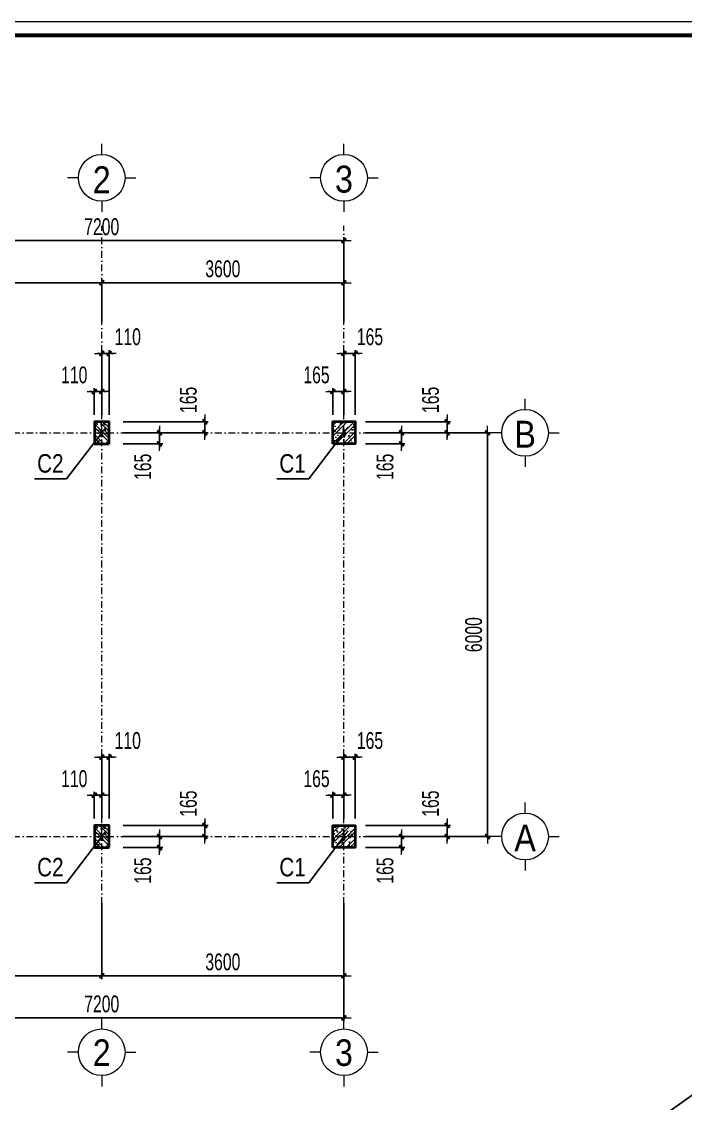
# Model space of a CAD drawing. Header units: millimetres. Extents: x -178395 to 493851, y -561170 to -280028.
# Drawn here: x 87525 to 97389, y -466741 to -450665 of the extents above; entities that cross this region are included whole.
import ezdxf
from ezdxf.enums import TextEntityAlignment as Align

# ---------------------------------------------------------------- set-up
doc = ezdxf.new("R2010")
doc.units = ezdxf.units.MM
doc.header["$MEASUREMENT"] = 0
doc.header["$PDMODE"] = 32
doc.linetypes.add('DASHDOT', pattern=[1, 0.5, -0.25, 0, -0.25])
doc.linetypes.add('HIDDEN', pattern=[0.375, 0.25, -0.125])
doc.layers.get('Defpoints').update_dxf_attribs({"color": 1})
doc.layers.add('KCS_Plotter', color=11, linetype='Continuous', plot=False)
for name, color, linetype, lineweight in [('Khungten_LCDI', 7, 'Continuous', 5), ('LC Dim', 8, 'Continuous', 18), ('LC Hatch', 252, 'Continuous', 9), ('LC ISO', 153, 'Continuous', 13), ('LC MANH DUT', 35, 'HIDDEN', 5), ('LC Net dam2', 6, 'Continuous', 40), ('LC Net manh', 133, 'Continuous', 5), ('LC Net thay', 63, 'Continuous', 25), ('LC Net truc', 79, 'DASHDOT', 13), ('LC Text1', 3, 'Continuous', 20), ('LC Text2', 7, 'Continuous', 25)]:
    doc.layers.add(name, color=color, linetype=linetype, lineweight=lineweight)
doc.styles.add('1', font='vnsimli.shx', dxfattribs={"width": 0.6})
doc.styles.add('HOATBIF', font='hoatbif.shx', dxfattribs={"width": 0.7})
doc.styles.add('Khungten', font='VHAVAN.TTF', dxfattribs={"width": 0.9, "height": 5000})
doc.styles.add('LC 1', font='VHAVANB.TTF')
doc.styles.add('T2', font='VHARIAL.TTF', dxfattribs={"width": 0.8})
doc.styles.add('Title', font='VHBLACK.TTF', dxfattribs={"width": 0.8})
doc.dimstyles.new('1-100', dxfattribs={"dimscale": 100, "dimtxt": 2.5, "dimasz": 0.35, "dimexe": 0.5, "dimexo": 0, "dimgap": 0.8, "dimtad": 1, "dimdec": 0, "dimzin": 0, "dimdsep": 46, "dimtxsty": 'HOATBIF', "dimblk1": 'DOT', "dimblk2": 'DOT', "dimsah": 1, "dimcen": -1, "dimdle": 1, "dimclrd": 256, "dimclre": 256, "dimclrt": 4, "dimadec": 3, "dimazin": 2, "dimtfac": 0.333333, "dimtdec": 0, "dimtix": 1, "dimtmove": 2, "dimatfit": 3, "dimldrblk": 'DOT', "dimfxl": 1, "dimtvp": 0.833333, "dimtolj": 1, "dimtzin": 0, "dimarcsym": 0})
doc.dimstyles.new('1-100$7', dxfattribs={"dimtxt": 230, "dimasz": 300, "dimexe": 50, "dimexo": 300, "dimgap": 80, "dimtad": 1, "dimdec": 3, "dimzin": 12, "dimdsep": 46, "dimtxsty": '1', "dimblk1": 'ARCHTICK', "dimblk2": 'ARCHTICK', "dimsah": 1, "dimcen": 0.09, "dimdle": 160, "dimclrd": 6, "dimclre": 6, "dimclrt": 2, "dimadec": 3, "dimazin": 3, "dimtfac": 1, "dimtdec": 3, "dimtix": 1, "dimtmove": 2, "dimatfit": 3, "dimldrblk": 'DOTSMALL', "dimfxl": 1, "dimtolj": 1, "dimtzin": 15, "dimarcsym": 0})

# ---------------------------------------------------------------- blocks, each defined once
blk = doc.blocks.new('DOT')
at = {"layer": 'LC Dim'}
blk.add_line((-3, 0), (3, 0), dxfattribs=at)
at = {"layer": 'LC Dim', "color": 4}
blk.add_line((-1, -1), (1, 1), dxfattribs=at)
blk.add_lwpolyline([(0.5, 1), (-1, -0.5), (-0.5, -1), (1, 0.5)], close=True, dxfattribs=at)
blk = doc.blocks.new('*D504')
at = {"layer": 'Defpoints', "color": 0, "ltscale": 2, "transparency": 16777216}
for p in [(88715, -463764), (92315, -463764), (88715, -464845)]:
    blk.add_point(p, dxfattribs=at)
at = {"layer": 'LC Dim', "lineweight": -2, "ltscale": 2, "transparency": 16777216}
for p, q in [((88715, -463764), (88715, -464895)), ((92315, -463764), (92315, -464895)), ((92280, -464845), (88750, -464845))]:
    blk.add_line(p, q, dxfattribs=at)
at = {"layer": 'LC Dim', "lineweight": -2, "ltscale": 2, "transparency": 16777216, "xscale": 35, "yscale": 35, "zscale": 35, "rotation": 180}
blk.add_blockref('DOT', (88715, -464845), dxfattribs=at)
at = {"layer": 'LC Dim', "lineweight": -2, "ltscale": 2, "transparency": 16777216, "xscale": 35, "yscale": 35, "zscale": 35}
blk.add_blockref('DOT', (92315, -464845), dxfattribs=at)
at = {"layer": 'LC Dim', "color": 4, "ltscale": 2, "transparency": 16777216, "insert": (90515, -464640), "char_height": 250, "attachment_point": 5, "style": 'HOATBIF'}
blk.add_mtext('\\A1;3600', dxfattribs=at)
blk = doc.blocks.new('_Dot')
at = {"color": 0, "linetype": 'ByBlock', "lineweight": -2}
blk.add_line((-0.5, 0), (-1, 0), dxfattribs=at)
at = {"color": 0, "linetype": 'ByBlock', "const_width": 0.5}
blk.add_lwpolyline([(-0.25, 0, 1), (0.25, 0, 1)], format="xyb", close=True, dxfattribs=at)
blk = doc.blocks.new('*D505')
at = {"layer": 'Defpoints', "color": 0, "ltscale": 2, "transparency": 16777216}
for p in [(85115, -463764), (88715, -463764), (85115, -464845)]:
    blk.add_point(p, dxfattribs=at)
at = {"layer": 'LC Dim', "lineweight": -2, "ltscale": 2, "transparency": 16777216}
for p, q in [((85115, -463764), (85115, -464895)), ((88715, -463764), (88715, -464895)), ((88680, -464845), (85150, -464845))]:
    blk.add_line(p, q, dxfattribs=at)
at = {"layer": 'LC Dim', "lineweight": -2, "ltscale": 2, "transparency": 16777216, "xscale": 35, "yscale": 35, "zscale": 35, "rotation": 180}
blk.add_blockref('DOT', (85115, -464845), dxfattribs=at)
at = {"layer": 'LC Dim', "lineweight": -2, "ltscale": 2, "transparency": 16777216, "xscale": 35, "yscale": 35, "zscale": 35}
blk.add_blockref('DOT', (88715, -464845), dxfattribs=at)
at = {"layer": 'LC Dim', "color": 4, "ltscale": 2, "transparency": 16777216, "insert": (86915, -464640), "char_height": 250, "attachment_point": 5, "style": 'HOATBIF'}
blk.add_mtext('\\A1;3600', dxfattribs=at)
blk = doc.blocks.new('*D506')
at = {"layer": 'Defpoints', "color": 0, "ltscale": 2, "transparency": 16777216}
for p in [(85115, -463764), (92315, -463764), (85115, -465470)]:
    blk.add_point(p, dxfattribs=at)
at = {"layer": 'LC Dim', "lineweight": -2, "ltscale": 2, "transparency": 16777216}
for p, q in [((85115, -463764), (85115, -465520)), ((92315, -463764), (92315, -465520)), ((92280, -465470), (85150, -465470))]:
    blk.add_line(p, q, dxfattribs=at)
at = {"layer": 'LC Dim', "lineweight": -2, "ltscale": 2, "transparency": 16777216, "xscale": 35, "yscale": 35, "zscale": 35, "rotation": 180}
blk.add_blockref('DOT', (85115, -465470), dxfattribs=at)
at = {"layer": 'LC Dim', "lineweight": -2, "ltscale": 2, "transparency": 16777216, "xscale": 35, "yscale": 35, "zscale": 35}
blk.add_blockref('DOT', (92315, -465470), dxfattribs=at)
at = {"layer": 'LC Dim', "color": 4, "ltscale": 2, "transparency": 16777216, "insert": (88715, -465265), "char_height": 250, "attachment_point": 5, "style": 'HOATBIF'}
blk.add_mtext('\\A1;7200', dxfattribs=at)
blk = doc.blocks.new('TTRUC')
at = {"layer": 'LC ISO'}
for p, q in [((0, 6.95), (0, 10.13)), ((-6.95, 0), (-10.13, 0)), ((6.95, 0), (10.13, 0)), ((0, -6.95), (0, -10.13))]:
    blk.add_line(p, q, dxfattribs=at)
at = {"layer": 'LC Net manh'}
blk.add_circle((0, 0), 6.95, dxfattribs=at)
blk = doc.blocks.new('*D507')
at = {"layer": 'Defpoints', "color": 0, "ltscale": 2, "transparency": 16777216}
for p in [(88715, -454545), (88715, -455133), (92315, -455133)]:
    blk.add_point(p, dxfattribs=at)
at = {"layer": 'LC Dim', "lineweight": -2, "ltscale": 2, "transparency": 16777216}
for p, q in [((88715, -455133), (88715, -454495)), ((92280, -454545), (88750, -454545)), ((92315, -455133), (92315, -454495))]:
    blk.add_line(p, q, dxfattribs=at)
at = {"layer": 'LC Dim', "lineweight": -2, "ltscale": 2, "transparency": 16777216, "xscale": 35, "yscale": 35, "zscale": 35, "rotation": 180}
blk.add_blockref('DOT', (88715, -454545), dxfattribs=at)
at = {"layer": 'LC Dim', "lineweight": -2, "ltscale": 2, "transparency": 16777216, "xscale": 35, "yscale": 35, "zscale": 35}
blk.add_blockref('DOT', (92315, -454545), dxfattribs=at)
at = {"layer": 'LC Dim', "color": 4, "ltscale": 2, "transparency": 16777216, "insert": (90515, -454340), "char_height": 250, "attachment_point": 5, "style": 'HOATBIF'}
blk.add_mtext('\\A1;3600', dxfattribs=at)
blk = doc.blocks.new('*D508')
at = {"layer": 'Defpoints', "color": 0, "ltscale": 2, "transparency": 16777216}
for p in [(85115, -454545), (85115, -455133), (88715, -455133)]:
    blk.add_point(p, dxfattribs=at)
at = {"layer": 'LC Dim', "lineweight": -2, "ltscale": 2, "transparency": 16777216}
for p, q in [((85115, -455133), (85115, -454495)), ((88680, -454545), (85150, -454545)), ((88715, -455133), (88715, -454495))]:
    blk.add_line(p, q, dxfattribs=at)
at = {"layer": 'LC Dim', "lineweight": -2, "ltscale": 2, "transparency": 16777216, "xscale": 35, "yscale": 35, "zscale": 35, "rotation": 180}
blk.add_blockref('DOT', (85115, -454545), dxfattribs=at)
at = {"layer": 'LC Dim', "lineweight": -2, "ltscale": 2, "transparency": 16777216, "xscale": 35, "yscale": 35, "zscale": 35}
blk.add_blockref('DOT', (88715, -454545), dxfattribs=at)
at = {"layer": 'LC Dim', "color": 4, "ltscale": 2, "transparency": 16777216, "insert": (86915, -454340), "char_height": 250, "attachment_point": 5, "style": 'HOATBIF'}
blk.add_mtext('\\A1;3600', dxfattribs=at)
blk = doc.blocks.new('*D509')
at = {"layer": 'Defpoints', "color": 0, "ltscale": 2, "transparency": 16777216}
for p in [(85115, -453920), (85115, -455133), (92315, -455133)]:
    blk.add_point(p, dxfattribs=at)
at = {"layer": 'LC Dim', "lineweight": -2, "ltscale": 2, "transparency": 16777216}
for p, q in [((85115, -455133), (85115, -453870)), ((92280, -453920), (85150, -453920)), ((92315, -455133), (92315, -453870))]:
    blk.add_line(p, q, dxfattribs=at)
at = {"layer": 'LC Dim', "lineweight": -2, "ltscale": 2, "transparency": 16777216, "xscale": 35, "yscale": 35, "zscale": 35, "rotation": 180}
blk.add_blockref('DOT', (85115, -453920), dxfattribs=at)
at = {"layer": 'LC Dim', "lineweight": -2, "ltscale": 2, "transparency": 16777216, "xscale": 35, "yscale": 35, "zscale": 35}
blk.add_blockref('DOT', (92315, -453920), dxfattribs=at)
at = {"layer": 'LC Dim', "color": 4, "ltscale": 2, "transparency": 16777216, "insert": (88715, -453715), "char_height": 250, "attachment_point": 5, "style": 'HOATBIF'}
blk.add_mtext('\\A1;7200', dxfattribs=at)
blk = doc.blocks.new('*D510')
at = {"layer": 'Defpoints', "color": 0, "ltscale": 2, "transparency": 16777216}
for p in [(93506, -456776), (93506, -462776), (94448, -462776)]:
    blk.add_point(p, dxfattribs=at)
at = {"layer": 'LC Dim', "lineweight": -2, "ltscale": 2, "transparency": 16777216}
for p, q in [((93506, -456776), (94498, -456776)), ((94448, -456811), (94448, -462741)), ((93506, -462776), (94498, -462776))]:
    blk.add_line(p, q, dxfattribs=at)
at = {"layer": 'LC Dim', "lineweight": -2, "ltscale": 2, "transparency": 16777216, "xscale": 35, "yscale": 35, "zscale": 35}
for p, rotation in [((94448, -456776), 90), ((94448, -462776), 270)]:
    blk.add_blockref('DOT', p, dxfattribs=dict(at, rotation=rotation))
at = {"layer": 'LC Dim', "color": 4, "ltscale": 2, "transparency": 16777216, "insert": (94243, -459776), "char_height": 250, "attachment_point": 5, "rotation": 90, "style": 'HOATBIF'}
blk.add_mtext('\\A1;6000', dxfattribs=at)
blk = doc.blocks.new('kakaka')
at = {"layer": 'LC Hatch', "ltscale": 2}
h = blk.add_hatch(dxfattribs=at)
h.set_pattern_fill('BTCT', color=256, scale=20, angle=90)
h.set_pattern_definition([(140, (37650.13, -378709.94), (12.55043, 143.45204), [15, -165]), (85, (37650.13, -378709.94), (-150.43843, -27.75027), [12, -132]), (190.4514, (37651.18, -378697.99), (-137.88791, 115.70188), [12.74804, -140.22842]), (136.1842, (37610.13, -378709.94), (33.1038, 213.4482), [22.5, -247.5]), (186.6356, (37612.9, -378692.16), (-194.82357, 186.93254), [19.12206, -210.3426]), (81.1842, (37610.13, -378709.94), (-194.82372, 186.9324), [18, -198]), (111, (37620.13, -378689.94), (80.52378, 119.38141), [15, -165]), (56, (37620.13, -378689.94), (-145.03001, 48.66307), [12, -132]), (161.4514, (37626.85, -378680), (-64.5061, 168.04453), [12.74804, -140.22842]), (127.5, (37650.135, -378709.945), (-66.57877, 2.431971), [0, -130.4, 0, -134, 0, -132.5]), (97.5, (37650.135, -378709.945), (-78.882342, 52.613907), [0, -76.4, 0, -127.4, 0, -50.5]), (57.5, (37650.135, -378754.545), (4.510974, 106.764487), [0, -50, 0, -156, 0, -207]), (47.5, (37650.135, -378774.545), (-20.020996, 116.637234), [0, -65, 0, -103.6, 0, -147]), (135, (37650.135, -378709.945), (-53.03301, -53.03301), []), (135, (37650.135, -378674.59), (-53.03301, -53.03301), [])])
h.paths.add_polyline_path([(76248, -223824), (76248, -223604), (76028, -223604), (76028, -223824)])
at = {"layer": 'LC MANH DUT', "ltscale": 100}
blk.add_lwpolyline([(76248, -223824), (76248, -223604), (76028, -223604), (76028, -223824)], close=True, dxfattribs=at)
at = {"layer": 'LC Net dam2', "ltscale": 5}
blk.add_lwpolyline([(76248, -223824), (76248, -223604), (76028, -223604), (76028, -223824)], close=True, dxfattribs=at)
blk = doc.blocks.new('*D528')
at = {"layer": 'Defpoints', "color": 0, "ltscale": 2, "transparency": 16777216}
for p in [(92315, -456163), (92150, -456507), (92315, -456507)]:
    blk.add_point(p, dxfattribs=at)
at = {"layer": 'LC Dim', "lineweight": -2, "ltscale": 2, "transparency": 16777216}
for p, q in [((92115, -456163), (92080, -456163)), ((92150, -456507), (92150, -456113)), ((92150, -456163), (92315, -456163)), ((92315, -456507), (92315, -456113)), ((92350, -456163), (92385, -456163))]:
    blk.add_line(p, q, dxfattribs=at)
at = {"layer": 'LC Dim', "lineweight": -2, "ltscale": 2, "transparency": 16777216, "xscale": 35, "yscale": 35, "zscale": 35}
blk.add_blockref('DOT', (92150, -456163), dxfattribs=at)
at = {"layer": 'LC Dim', "lineweight": -2, "ltscale": 2, "transparency": 16777216, "xscale": 35, "yscale": 35, "zscale": 35, "rotation": 180}
blk.add_blockref('DOT', (92315, -456163), dxfattribs=at)
at = {"layer": 'LC Dim', "color": 4, "ltscale": 2, "transparency": 16777216, "insert": (91907, -455917), "char_height": 250, "attachment_point": 5, "style": 'HOATBIF'}
blk.add_mtext('\\A1;165', dxfattribs=at)
blk = doc.blocks.new('*D529')
at = {"layer": 'Defpoints', "color": 0, "ltscale": 2, "transparency": 16777216}
for p in [(92480, -455596), (92315, -456507), (92480, -456507)]:
    blk.add_point(p, dxfattribs=at)
at = {"layer": 'LC Dim', "lineweight": -2, "ltscale": 2, "transparency": 16777216}
for p, q in [((92315, -456507), (92315, -455546)), ((92480, -456507), (92480, -455546)), ((92280, -455596), (92245, -455596)), ((92315, -455596), (92480, -455596)), ((92515, -455596), (92550, -455596))]:
    blk.add_line(p, q, dxfattribs=at)
at = {"layer": 'LC Dim', "lineweight": -2, "ltscale": 2, "transparency": 16777216, "xscale": 35, "yscale": 35, "zscale": 35}
blk.add_blockref('DOT', (92315, -455596), dxfattribs=at)
at = {"layer": 'LC Dim', "lineweight": -2, "ltscale": 2, "transparency": 16777216, "xscale": 35, "yscale": 35, "zscale": 35, "rotation": 180}
blk.add_blockref('DOT', (92480, -455596), dxfattribs=at)
at = {"layer": 'LC Dim', "color": 4, "ltscale": 2, "transparency": 16777216, "insert": (92702, -455350), "char_height": 250, "attachment_point": 5, "style": 'HOATBIF'}
blk.add_mtext('\\A1;165', dxfattribs=at)
blk = doc.blocks.new('*D530')
at = {"layer": 'Defpoints', "color": 0, "ltscale": 2, "transparency": 16777216}
for p in [(92633, -456776), (93172, -456776), (92633, -456941)]:
    blk.add_point(p, dxfattribs=at)
at = {"layer": 'LC Dim', "lineweight": -2, "ltscale": 2, "transparency": 16777216}
for p, q in [((93172, -456741), (93172, -456706)), ((92633, -456776), (93222, -456776)), ((93172, -456941), (93172, -456776)), ((92633, -456941), (93222, -456941)), ((93172, -456976), (93172, -457011))]:
    blk.add_line(p, q, dxfattribs=at)
at = {"layer": 'LC Dim', "lineweight": -2, "ltscale": 2, "transparency": 16777216, "xscale": 35, "yscale": 35, "zscale": 35}
for p, rotation in [((93172, -456776), 270), ((93172, -456941), 90)]:
    blk.add_blockref('DOT', p, dxfattribs=dict(at, rotation=rotation))
at = {"layer": 'LC Dim', "color": 4, "ltscale": 2, "transparency": 16777216, "insert": (92926, -457282), "char_height": 250, "attachment_point": 5, "rotation": 90, "style": 'HOATBIF'}
blk.add_mtext('\\A1;165', dxfattribs=at)
blk = doc.blocks.new('*D531')
at = {"layer": 'Defpoints', "color": 0, "ltscale": 2, "transparency": 16777216}
for p in [(92633, -456611), (93849, -456611), (92633, -456776)]:
    blk.add_point(p, dxfattribs=at)
at = {"layer": 'LC Dim', "lineweight": -2, "ltscale": 2, "transparency": 16777216}
for p, q in [((93849, -456576), (93849, -456541)), ((92633, -456611), (93899, -456611)), ((93849, -456776), (93849, -456611)), ((92633, -456776), (93899, -456776)), ((93849, -456811), (93849, -456846))]:
    blk.add_line(p, q, dxfattribs=at)
at = {"layer": 'LC Dim', "lineweight": -2, "ltscale": 2, "transparency": 16777216, "xscale": 35, "yscale": 35, "zscale": 35}
for p, rotation in [((93849, -456611), 270), ((93849, -456776), 90)]:
    blk.add_blockref('DOT', p, dxfattribs=dict(at, rotation=rotation))
at = {"layer": 'LC Dim', "color": 4, "ltscale": 2, "transparency": 16777216, "insert": (93603, -456287), "char_height": 250, "attachment_point": 5, "rotation": 90, "style": 'HOATBIF'}
blk.add_mtext('\\A1;165', dxfattribs=at)
blk = doc.blocks.new('*D532')
at = {"layer": 'Defpoints', "color": 0, "ltscale": 2, "transparency": 16777216}
for p in [(92315, -462163), (92150, -462507), (92315, -462507)]:
    blk.add_point(p, dxfattribs=at)
at = {"layer": 'LC Dim', "lineweight": -2, "ltscale": 2, "transparency": 16777216}
for p, q in [((92115, -462163), (92080, -462163)), ((92150, -462507), (92150, -462113)), ((92150, -462163), (92315, -462163)), ((92315, -462507), (92315, -462113)), ((92350, -462163), (92385, -462163))]:
    blk.add_line(p, q, dxfattribs=at)
at = {"layer": 'LC Dim', "lineweight": -2, "ltscale": 2, "transparency": 16777216, "xscale": 35, "yscale": 35, "zscale": 35}
blk.add_blockref('DOT', (92150, -462163), dxfattribs=at)
at = {"layer": 'LC Dim', "lineweight": -2, "ltscale": 2, "transparency": 16777216, "xscale": 35, "yscale": 35, "zscale": 35, "rotation": 180}
blk.add_blockref('DOT', (92315, -462163), dxfattribs=at)
at = {"layer": 'LC Dim', "color": 4, "ltscale": 2, "transparency": 16777216, "insert": (91907, -461917), "char_height": 250, "attachment_point": 5, "style": 'HOATBIF'}
blk.add_mtext('\\A1;165', dxfattribs=at)
blk = doc.blocks.new('*D533')
at = {"layer": 'Defpoints', "color": 0, "ltscale": 2, "transparency": 16777216}
for p in [(92480, -461596), (92315, -462507), (92480, -462507)]:
    blk.add_point(p, dxfattribs=at)
at = {"layer": 'LC Dim', "lineweight": -2, "ltscale": 2, "transparency": 16777216}
for p, q in [((92280, -461596), (92245, -461596)), ((92315, -462507), (92315, -461546)), ((92315, -461596), (92480, -461596)), ((92480, -462507), (92480, -461546)), ((92515, -461596), (92550, -461596))]:
    blk.add_line(p, q, dxfattribs=at)
at = {"layer": 'LC Dim', "lineweight": -2, "ltscale": 2, "transparency": 16777216, "xscale": 35, "yscale": 35, "zscale": 35}
blk.add_blockref('DOT', (92315, -461596), dxfattribs=at)
at = {"layer": 'LC Dim', "lineweight": -2, "ltscale": 2, "transparency": 16777216, "xscale": 35, "yscale": 35, "zscale": 35, "rotation": 180}
blk.add_blockref('DOT', (92480, -461596), dxfattribs=at)
at = {"layer": 'LC Dim', "color": 4, "ltscale": 2, "transparency": 16777216, "insert": (92702, -461350), "char_height": 250, "attachment_point": 5, "style": 'HOATBIF'}
blk.add_mtext('\\A1;165', dxfattribs=at)
blk = doc.blocks.new('*D534')
at = {"layer": 'Defpoints', "color": 0, "ltscale": 2, "transparency": 16777216}
for p in [(92633, -462776), (93172, -462776), (92633, -462941)]:
    blk.add_point(p, dxfattribs=at)
at = {"layer": 'LC Dim', "lineweight": -2, "ltscale": 2, "transparency": 16777216}
for p, q in [((92633, -462776), (93222, -462776)), ((93172, -462741), (93172, -462706)), ((93172, -462941), (93172, -462776)), ((92633, -462941), (93222, -462941)), ((93172, -462976), (93172, -463011))]:
    blk.add_line(p, q, dxfattribs=at)
at = {"layer": 'LC Dim', "lineweight": -2, "ltscale": 2, "transparency": 16777216, "xscale": 35, "yscale": 35, "zscale": 35}
for p, rotation in [((93172, -462776), 270), ((93172, -462941), 90)]:
    blk.add_blockref('DOT', p, dxfattribs=dict(at, rotation=rotation))
at = {"layer": 'LC Dim', "color": 4, "ltscale": 2, "transparency": 16777216, "insert": (92926, -463282), "char_height": 250, "attachment_point": 5, "rotation": 90, "style": 'HOATBIF'}
blk.add_mtext('\\A1;165', dxfattribs=at)
blk = doc.blocks.new('*D535')
at = {"layer": 'Defpoints', "color": 0, "ltscale": 2, "transparency": 16777216}
for p in [(92633, -462611), (93849, -462611), (92633, -462776)]:
    blk.add_point(p, dxfattribs=at)
at = {"layer": 'LC Dim', "lineweight": -2, "ltscale": 2, "transparency": 16777216}
for p, q in [((92633, -462611), (93899, -462611)), ((93849, -462576), (93849, -462541)), ((93849, -462776), (93849, -462611)), ((92633, -462776), (93899, -462776)), ((93849, -462811), (93849, -462846))]:
    blk.add_line(p, q, dxfattribs=at)
at = {"layer": 'LC Dim', "lineweight": -2, "ltscale": 2, "transparency": 16777216, "xscale": 35, "yscale": 35, "zscale": 35}
for p, rotation in [((93849, -462611), 270), ((93849, -462776), 90)]:
    blk.add_blockref('DOT', p, dxfattribs=dict(at, rotation=rotation))
at = {"layer": 'LC Dim', "color": 4, "ltscale": 2, "transparency": 16777216, "insert": (93603, -462287), "char_height": 250, "attachment_point": 5, "rotation": 90, "style": 'HOATBIF'}
blk.add_mtext('\\A1;165', dxfattribs=at)
blk = doc.blocks.new('*D512')
at = {"layer": 'Defpoints', "color": 0, "ltscale": 2, "transparency": 16777216}
for p in [(88715, -456163), (88605, -456507), (88715, -456507)]:
    blk.add_point(p, dxfattribs=at)
at = {"layer": 'LC Dim', "lineweight": -2, "ltscale": 2, "transparency": 16777216}
for p, q in [((88570, -456163), (88535, -456163)), ((88605, -456507), (88605, -456113)), ((88605, -456163), (88715, -456163)), ((88715, -456507), (88715, -456113)), ((88750, -456163), (88785, -456163))]:
    blk.add_line(p, q, dxfattribs=at)
at = {"layer": 'LC Dim', "lineweight": -2, "ltscale": 2, "transparency": 16777216, "xscale": 35, "yscale": 35, "zscale": 35}
blk.add_blockref('DOT', (88605, -456163), dxfattribs=at)
at = {"layer": 'LC Dim', "lineweight": -2, "ltscale": 2, "transparency": 16777216, "xscale": 35, "yscale": 35, "zscale": 35, "rotation": 180}
blk.add_blockref('DOT', (88715, -456163), dxfattribs=at)
at = {"layer": 'LC Dim', "color": 4, "ltscale": 2, "transparency": 16777216, "insert": (88307, -455917), "char_height": 250, "attachment_point": 5, "style": 'HOATBIF'}
blk.add_mtext('\\A1;110', dxfattribs=at)
blk = doc.blocks.new('*D513')
at = {"layer": 'Defpoints', "color": 0, "ltscale": 2, "transparency": 16777216}
for p in [(88825, -455596), (88715, -456507), (88825, -456507)]:
    blk.add_point(p, dxfattribs=at)
at = {"layer": 'LC Dim', "lineweight": -2, "ltscale": 2, "transparency": 16777216}
for p, q in [((88715, -456507), (88715, -455546)), ((88825, -456507), (88825, -455546)), ((88680, -455596), (88645, -455596)), ((88715, -455596), (88825, -455596)), ((88860, -455596), (88895, -455596))]:
    blk.add_line(p, q, dxfattribs=at)
at = {"layer": 'LC Dim', "lineweight": -2, "ltscale": 2, "transparency": 16777216, "xscale": 35, "yscale": 35, "zscale": 35}
blk.add_blockref('DOT', (88715, -455596), dxfattribs=at)
at = {"layer": 'LC Dim', "lineweight": -2, "ltscale": 2, "transparency": 16777216, "xscale": 35, "yscale": 35, "zscale": 35, "rotation": 180}
blk.add_blockref('DOT', (88825, -455596), dxfattribs=at)
at = {"layer": 'LC Dim', "color": 4, "ltscale": 2, "transparency": 16777216, "insert": (89102, -455350), "char_height": 250, "attachment_point": 5, "style": 'HOATBIF'}
blk.add_mtext('\\A1;110', dxfattribs=at)
blk = doc.blocks.new('*D514')
at = {"layer": 'Defpoints', "color": 0, "ltscale": 2, "transparency": 16777216}
for p in [(89033, -456776), (89572, -456776), (89033, -456941)]:
    blk.add_point(p, dxfattribs=at)
at = {"layer": 'LC Dim', "lineweight": -2, "ltscale": 2, "transparency": 16777216}
for p, q in [((89572, -456741), (89572, -456706)), ((89033, -456776), (89622, -456776)), ((89572, -456941), (89572, -456776)), ((89033, -456941), (89622, -456941)), ((89572, -456976), (89572, -457011))]:
    blk.add_line(p, q, dxfattribs=at)
at = {"layer": 'LC Dim', "lineweight": -2, "ltscale": 2, "transparency": 16777216, "xscale": 35, "yscale": 35, "zscale": 35}
for p, rotation in [((89572, -456776), 270), ((89572, -456941), 90)]:
    blk.add_blockref('DOT', p, dxfattribs=dict(at, rotation=rotation))
at = {"layer": 'LC Dim', "color": 4, "ltscale": 2, "transparency": 16777216, "insert": (89326, -457282), "char_height": 250, "attachment_point": 5, "rotation": 90, "style": 'HOATBIF'}
blk.add_mtext('\\A1;165', dxfattribs=at)
blk = doc.blocks.new('*D515')
at = {"layer": 'Defpoints', "color": 0, "ltscale": 2, "transparency": 16777216}
for p in [(89033, -456611), (90249, -456611), (89033, -456776)]:
    blk.add_point(p, dxfattribs=at)
at = {"layer": 'LC Dim', "lineweight": -2, "ltscale": 2, "transparency": 16777216}
for p, q in [((90249, -456576), (90249, -456541)), ((89033, -456611), (90299, -456611)), ((90249, -456776), (90249, -456611)), ((89033, -456776), (90299, -456776)), ((90249, -456811), (90249, -456846))]:
    blk.add_line(p, q, dxfattribs=at)
at = {"layer": 'LC Dim', "lineweight": -2, "ltscale": 2, "transparency": 16777216, "xscale": 35, "yscale": 35, "zscale": 35}
for p, rotation in [((90249, -456611), 270), ((90249, -456776), 90)]:
    blk.add_blockref('DOT', p, dxfattribs=dict(at, rotation=rotation))
at = {"layer": 'LC Dim', "color": 4, "ltscale": 2, "transparency": 16777216, "insert": (90003, -456287), "char_height": 250, "attachment_point": 5, "rotation": 90, "style": 'HOATBIF'}
blk.add_mtext('\\A1;165', dxfattribs=at)
blk = doc.blocks.new('*D516')
at = {"layer": 'Defpoints', "color": 0, "ltscale": 2, "transparency": 16777216}
for p in [(88715, -462163), (88605, -462507), (88715, -462507)]:
    blk.add_point(p, dxfattribs=at)
at = {"layer": 'LC Dim', "lineweight": -2, "ltscale": 2, "transparency": 16777216}
for p, q in [((88570, -462163), (88535, -462163)), ((88605, -462507), (88605, -462113)), ((88605, -462163), (88715, -462163)), ((88715, -462507), (88715, -462113)), ((88750, -462163), (88785, -462163))]:
    blk.add_line(p, q, dxfattribs=at)
at = {"layer": 'LC Dim', "lineweight": -2, "ltscale": 2, "transparency": 16777216, "xscale": 35, "yscale": 35, "zscale": 35}
blk.add_blockref('DOT', (88605, -462163), dxfattribs=at)
at = {"layer": 'LC Dim', "lineweight": -2, "ltscale": 2, "transparency": 16777216, "xscale": 35, "yscale": 35, "zscale": 35, "rotation": 180}
blk.add_blockref('DOT', (88715, -462163), dxfattribs=at)
at = {"layer": 'LC Dim', "color": 4, "ltscale": 2, "transparency": 16777216, "insert": (88307, -461917), "char_height": 250, "attachment_point": 5, "style": 'HOATBIF'}
blk.add_mtext('\\A1;110', dxfattribs=at)
blk = doc.blocks.new('*D517')
at = {"layer": 'Defpoints', "color": 0, "ltscale": 2, "transparency": 16777216}
for p in [(88825, -461596), (88715, -462507), (88825, -462507)]:
    blk.add_point(p, dxfattribs=at)
at = {"layer": 'LC Dim', "lineweight": -2, "ltscale": 2, "transparency": 16777216}
for p, q in [((88680, -461596), (88645, -461596)), ((88715, -462507), (88715, -461546)), ((88715, -461596), (88825, -461596)), ((88825, -462507), (88825, -461546)), ((88860, -461596), (88895, -461596))]:
    blk.add_line(p, q, dxfattribs=at)
at = {"layer": 'LC Dim', "lineweight": -2, "ltscale": 2, "transparency": 16777216, "xscale": 35, "yscale": 35, "zscale": 35}
blk.add_blockref('DOT', (88715, -461596), dxfattribs=at)
at = {"layer": 'LC Dim', "lineweight": -2, "ltscale": 2, "transparency": 16777216, "xscale": 35, "yscale": 35, "zscale": 35, "rotation": 180}
blk.add_blockref('DOT', (88825, -461596), dxfattribs=at)
at = {"layer": 'LC Dim', "color": 4, "ltscale": 2, "transparency": 16777216, "insert": (89102, -461350), "char_height": 250, "attachment_point": 5, "style": 'HOATBIF'}
blk.add_mtext('\\A1;110', dxfattribs=at)
blk = doc.blocks.new('*D518')
at = {"layer": 'Defpoints', "color": 0, "ltscale": 2, "transparency": 16777216}
for p in [(89033, -462776), (89572, -462776), (89033, -462941)]:
    blk.add_point(p, dxfattribs=at)
at = {"layer": 'LC Dim', "lineweight": -2, "ltscale": 2, "transparency": 16777216}
for p, q in [((89033, -462776), (89622, -462776)), ((89572, -462741), (89572, -462706)), ((89572, -462941), (89572, -462776)), ((89033, -462941), (89622, -462941)), ((89572, -462976), (89572, -463011))]:
    blk.add_line(p, q, dxfattribs=at)
at = {"layer": 'LC Dim', "lineweight": -2, "ltscale": 2, "transparency": 16777216, "xscale": 35, "yscale": 35, "zscale": 35}
for p, rotation in [((89572, -462776), 270), ((89572, -462941), 90)]:
    blk.add_blockref('DOT', p, dxfattribs=dict(at, rotation=rotation))
at = {"layer": 'LC Dim', "color": 4, "ltscale": 2, "transparency": 16777216, "insert": (89326, -463282), "char_height": 250, "attachment_point": 5, "rotation": 90, "style": 'HOATBIF'}
blk.add_mtext('\\A1;165', dxfattribs=at)
blk = doc.blocks.new('*D519')
at = {"layer": 'Defpoints', "color": 0, "ltscale": 2, "transparency": 16777216}
for p in [(89033, -462611), (90249, -462611), (89033, -462776)]:
    blk.add_point(p, dxfattribs=at)
at = {"layer": 'LC Dim', "lineweight": -2, "ltscale": 2, "transparency": 16777216}
for p, q in [((89033, -462611), (90299, -462611)), ((90249, -462576), (90249, -462541)), ((90249, -462776), (90249, -462611)), ((89033, -462776), (90299, -462776)), ((90249, -462811), (90249, -462846))]:
    blk.add_line(p, q, dxfattribs=at)
at = {"layer": 'LC Dim', "lineweight": -2, "ltscale": 2, "transparency": 16777216, "xscale": 35, "yscale": 35, "zscale": 35}
for p, rotation in [((90249, -462611), 270), ((90249, -462776), 90)]:
    blk.add_blockref('DOT', p, dxfattribs=dict(at, rotation=rotation))
at = {"layer": 'LC Dim', "color": 4, "ltscale": 2, "transparency": 16777216, "insert": (90003, -462287), "char_height": 250, "attachment_point": 5, "rotation": 90, "style": 'HOATBIF'}
blk.add_mtext('\\A1;165', dxfattribs=at)
blk = doc.blocks.new('lcdi fix')
at = {"layer": 'Defpoints', "lineweight": 0}
blk.add_lwpolyline([(-1200, -14850), (-1200, 14850), (40800, 14850), (40800, -14850)], close=True, dxfattribs=at)
at = {"layer": 'Khungten_LCDI', "color": 5, "lineweight": 60}
blk.add_lwpolyline([(0, -14650), (0, 14650), (40600, 14650), (40600, -14650)], close=True, dxfattribs=at)
at = {"color": 7, "style": 'Khungten', "width": 0.8}
for tag, p in [('REVISION', (39499, -10746)), ('NGAYHT', (39546, -11609))]:
    blk.add_attdef(tag, text='', height=200, dxfattribs=at).set_placement(p, align=Align.CENTER)
at = {"layer": 'LC Text1', "color": 3, "style": 'LC 1', "width": 1.834006}
for tag, p, p2 in [('TENBANVE1', (36913, -8886), (40339, -8886)), ('TENBANVE2', (36913, -9562), (40339, -9562))]:
    blk.add_attdef(tag, text='', height=250, dxfattribs=at).set_placement(p, p2, align=Align.FIT)
at = {"layer": 'LC Text1', "style": 'Title', "width": 0.7}
blk.add_attdef('SOBANVE', text='', height=250, dxfattribs=at).set_placement((39562, -13896), align=Align.CENTER)

msp = doc.modelspace()

# ---------------------------------------------------------------- hatches: boundary and pattern name
at = {"layer": 'LC Hatch', "ltscale": 2}
h = msp.add_hatch(dxfattribs=at)
h.set_pattern_fill('BTCT', color=256, scale=30, angle=90)
h.set_pattern_definition([(140, (30983.96, -689268.9), (18.82564, 215.17805), [22.5, -247.5]), (85, (30983.96, -689268.9), (-225.65764, -41.6254), [18, -198]), (190.4514, (30985.53, -689250.97), (-206.83186, 173.55281), [19.12206, -210.34263]), (136.1842, (30923.96, -689268.9), (49.6557, 320.1723), [33.75, -371.25]), (186.6356, (30928.1, -689242.22), (-292.23536, 280.3988), [28.6831, -315.5139]), (81.1842, (30923.96, -689268.9), (-292.2356, 280.3986), [27, -297]), (111, (30938.96, -689238.9), (120.78567, 179.07212), [22.5, -247.5]), (56, (30938.96, -689238.9), (-217.54501, 72.9946), [18, -198]), (161.4514, (30949.03, -689223.98), (-96.75915, 252.06679), [19.12206, -210.34263]), (127.5, (30983.96, -689268.906), (-99.868156, 3.647957), [0, -195.6, 0, -201, 0, -198.75]), (97.5, (30983.96, -689268.91), (-118.323514, 78.92086), [0, -114.6, 0, -191.1, 0, -75.75]), (57.5, (30983.96, -689335.806), (6.766462, 160.14673), [0, -75, 0, -234, 0, -310.5]), (47.5, (30983.96, -689365.8), (-30.031495, 174.95585), [0, -97.5, 0, -155.4, 0, -220.5]), (135, (30983.96, -689268.9), (-79.549513, -79.549513), []), (135, (30983.96, -689215.87), (-79.549513, -79.549513), [])])
h.paths.add_polyline_path([(88605.2, -456940.7), (88825.2, -456940.7), (88825.2, -456610.7), (88605.2, -456610.7)])
h = msp.add_hatch(dxfattribs=at)
h.set_pattern_fill('BTCT', color=256, scale=30, angle=90)
h.set_pattern_definition([(140, (30983.96, -695268.9), (18.82564, 215.17805), [22.5, -247.5]), (85, (30983.96, -695268.9), (-225.65764, -41.6254), [18, -198]), (190.4514, (30985.53, -695250.97), (-206.83186, 173.55281), [19.12206, -210.34263]), (136.1842, (30923.96, -695268.9), (49.6557, 320.1723), [33.75, -371.25]), (186.6356, (30928.1, -695242.22), (-292.23536, 280.3988), [28.6831, -315.5139]), (81.1842, (30923.96, -695268.9), (-292.2356, 280.3986), [27, -297]), (111, (30938.96, -695238.9), (120.78567, 179.07212), [22.5, -247.5]), (56, (30938.96, -695238.9), (-217.54501, 72.9946), [18, -198]), (161.4514, (30949.03, -695223.98), (-96.75915, 252.06679), [19.12206, -210.34263]), (127.5, (30983.96, -695268.906), (-99.868156, 3.647957), [0, -195.6, 0, -201, 0, -198.75]), (97.5, (30983.96, -695268.91), (-118.323514, 78.92086), [0, -114.6, 0, -191.1, 0, -75.75]), (57.5, (30983.96, -695335.806), (6.766462, 160.14673), [0, -75, 0, -234, 0, -310.5]), (47.5, (30983.96, -695365.8), (-30.031495, 174.95585), [0, -97.5, 0, -155.4, 0, -220.5]), (135, (30983.96, -695268.9), (-79.549513, -79.549513), []), (135, (30983.96, -695215.87), (-79.549513, -79.549513), [])])
h.paths.add_polyline_path([(88605.2, -462940.7), (88825.2, -462940.7), (88825.2, -462610.7), (88605.2, -462610.7)])

# ---------------------------------------------------------------- linework, layer by layer
at = {"layer": 'KCS_Plotter', "ltscale": 750}
msp.add_line((78051, -480365.4), (120051, -450665.4), dxfattribs=at)
at = {"layer": 'LC MANH DUT', "ltscale": 100}
for points in [[(88825.2, -456940.7), (88825.2, -456610.7), (88605.2, -456610.7), (88605.2, -456940.7)], [(88825.2, -462940.7), (88825.2, -462610.7), (88605.2, -462610.7), (88605.2, -462940.7)]]:
    msp.add_lwpolyline(points, close=True, dxfattribs=at)
at = {"layer": 'LC Net dam2', "ltscale": 5}
for points in [[(88825.2, -456940.7), (88825.2, -456610.7), (88605.2, -456610.7), (88605.2, -456940.7)], [(88825.2, -462940.7), (88825.2, -462610.7), (88605.2, -462610.7), (88605.2, -462940.7)]]:
    msp.add_lwpolyline(points, close=True, dxfattribs=at)
at = {"layer": 'LC Net truc', "ltscale": 200}
for p, q in [((88715.2, -464378.3), (88715.2, -453700.3)), ((92315.2, -464378.3), (92315.2, -453700.3)), ((83594.8, -456775.7), (93444.3, -456775.7)), ((83594.8, -462775.7), (93444.3, -462775.7))]:
    msp.add_line(p, q, dxfattribs=at)

# ---------------------------------------------------------------- block references
at = {"layer": 'LC Dim', "xscale": -1.5, "yscale": 1.5, "zscale": 1.5}
for p in [(206521.7, -121204), (206521.7, -127204)]:
    msp.add_blockref('kakaka', p, dxfattribs=at)
at = {"layer": 'LC ISO', "xscale": 50, "yscale": 50, "zscale": 50, "rotation": 180}
for p in [(88715.2, -452986.2), (92315.2, -452986.2), (95007.3, -456775.7), (95007.3, -462775.7)]:
    msp.add_blockref('TTRUC', p, dxfattribs=at)
at = {"layer": 'LC ISO', "xscale": 50, "yscale": 50, "zscale": 50}
for p in [(88715.2, -465981.8), (92315.2, -465981.8)]:
    msp.add_blockref('TTRUC', p, dxfattribs=at)
at = {"layer": 'LC Net thay'}
msp.add_blockref('lcdi fix', (79251, -465515.4), dxfattribs=at)

# ---------------------------------------------------------------- texts
at = {"layer": 'LC Text1', "ltscale": 0.2, "style": 'LC 1', "width": 0.9}
for s, height, p in [('2', 400, (88715.2, -453335.4)), ('3', 400, (92315.2, -453325.8)), ('b', 400, (95007.3, -457117.3)), ('a', 400, (95007.3, -463117.3)), ('2', 394.6, (88715.2, -466302.8)), ('3', 394.6, (92315.2, -466302.8))]:
    msp.add_text(s, height=height, dxfattribs=at).set_placement(p, align=Align.BOTTOM_CENTER)
at = {"layer": 'LC Text2', "style": 'T2', "width": 0.8}
for s, p in [('c2', (87754.8, -457367.8)), ('c1', (91354.8, -457367.8)), ('c2', (87754.8, -463367.8)), ('c1', (91354.8, -463367.8))]:
    msp.add_text(s, height=275, dxfattribs=at).set_placement(p)

# ---------------------------------------------------------------- dimensions: what is measured, and where the dimension line sits
at = {"layer": 'LC Dim', "ltscale": 2}
for base, p1, p2, picture, middle in [((85115.2, -453919.6), (92315.2, -455132.7), (85115.2, -455132.7), '*D509', (88715.2, -453714.6)), ((85115.2, -465470.2), (92315.2, -463764.1), (85115.2, -463764.1), '*D506', (88715.2, -465265.2))]:
    dim = msp.add_linear_dim(base=base, p1=p1, p2=p2, dimstyle='1-100', dxfattribs=at)
    dim.commit()
    dim.dimension.update_dxf_attribs({"geometry": picture, "text_midpoint": middle})
dim = msp.add_linear_dim(base=(85115.2, -454544.6), p1=(88715.2, -455132.7), p2=(85115.2, -455132.7), angle=180, dimstyle='1-100', override={"dimscale": 100}, dxfattribs=at)
dim.commit()
dim.dimension.update_dxf_attribs({"geometry": '*D508', "text_midpoint": (86915.2, -454339.6)})
for base, p1, p2, angle, picture, middle in [((88715.2, -454544.6), (92315.2, -455132.7), (88715.2, -455132.7), 180, '*D507', (90515.2, -454339.6)), ((94448.2, -462775.7), (93505.5, -456775.7), (93505.5, -462775.7), 90, '*D510', (94243.2, -459775.7)), ((85115.2, -464845.2), (88715.2, -463764.1), (85115.2, -463764.1), 180, '*D505', (86915.2, -464640.2)), ((88715.2, -464845.2), (92315.2, -463764.1), (88715.2, -463764.1), 180, '*D504', (90515.2, -464640.2))]:
    dim = msp.add_linear_dim(base=base, p1=p1, p2=p2, angle=angle, dimstyle='1-100', dxfattribs=at)
    dim.commit()
    dim.dimension.update_dxf_attribs({"geometry": picture, "text_midpoint": middle})
for base, p1, p2, picture, middle in [((88825.2, -455596.4), (88715.2, -456506.7), (88825.2, -456506.7), '*D513', (89101.5, -455350.4)), ((92480.2, -455596.4), (92315.2, -456506.7), (92480.2, -456506.7), '*D529', (92701.5, -455350.4)), ((88715.2, -456162.8), (88605.2, -456506.7), (88715.2, -456506.7), '*D512', (88306.6, -455916.8)), ((92315.2, -456162.8), (92150.2, -456506.7), (92315.2, -456506.7), '*D528', (91906.6, -455916.8)), ((88825.2, -461596.4), (88715.2, -462506.7), (88825.2, -462506.7), '*D517', (89101.5, -461350.4)), ((92480.2, -461596.4), (92315.2, -462506.7), (92480.2, -462506.7), '*D533', (92701.5, -461350.4)), ((88715.2, -462162.8), (88605.2, -462506.7), (88715.2, -462506.7), '*D516', (88306.6, -461916.8)), ((92315.2, -462162.8), (92150.2, -462506.7), (92315.2, -462506.7), '*D532', (91906.6, -461916.8))]:
    dim = msp.add_linear_dim(base=base, p1=p1, p2=p2, dimstyle='1-100', dxfattribs=at)
    dim.commit()
    dim.dimension.update_dxf_attribs({"geometry": picture, "text_midpoint": middle, "dimtype": 160})
for base, p1, p2, picture, middle in [((90249.2, -456610.7), (89032.5, -456775.7), (89032.5, -456610.7), '*D515', (90003.2, -456286.7)), ((93849.2, -456610.7), (92632.5, -456775.7), (92632.5, -456610.7), '*D531', (93603.2, -456286.7)), ((89571.7, -456775.7), (89032.5, -456940.7), (89032.5, -456775.7), '*D514', (89325.7, -457282.2)), ((93171.7, -456775.7), (92632.5, -456940.7), (92632.5, -456775.7), '*D530', (92925.7, -457282.2)), ((90249.2, -462610.7), (89032.5, -462775.7), (89032.5, -462610.7), '*D519', (90003.2, -462286.7)), ((93849.2, -462610.7), (92632.5, -462775.7), (92632.5, -462610.7), '*D535', (93603.2, -462286.7)), ((89571.7, -462775.7), (89032.5, -462940.7), (89032.5, -462775.7), '*D518', (89325.7, -463282.2)), ((93171.7, -462775.7), (92632.5, -462940.7), (92632.5, -462775.7), '*D534', (92925.7, -463282.2))]:
    dim = msp.add_linear_dim(base=base, p1=p1, p2=p2, angle=90, dimstyle='1-100', dxfattribs=at)
    dim.commit()
    dim.dimension.update_dxf_attribs({"geometry": picture, "text_midpoint": middle, "dimtype": 160})

# ---------------------------------------------------------------- leaders
for points in [[(88715.2, -456775.7), (88193.8, -457462.3), (87718, -457462.3)], [(92315.2, -456775.7), (91793.8, -457462.3), (91318, -457462.3)], [(88715.2, -462775.7), (88193.8, -463462.3), (87718, -463462.3)], [(92315.2, -462775.7), (91793.8, -463462.3), (91318, -463462.3)]]:
    msp.add_leader(points, dimstyle='1-100$7', override={"dimscale": 100, "dimtxt": 2.5, "dimasz": 0.35, "dimexe": 0.5, "dimexo": 0, "dimgap": 0.8, "dimdec": 0, "dimzin": 0, "dimtxsty": 'HOATBIF', "dimcen": -1, "dimdle": 1, "dimclrd": 256, "dimclre": 256, "dimclrt": 4, "dimazin": 2, "dimtfac": 0.333333, "dimtdec": 0, "dimldrblk": 'DOT', "dimtvp": 0.833333, "dimtzin": 0}, dxfattribs=at)

doc.saveas('drawing.dxf')
